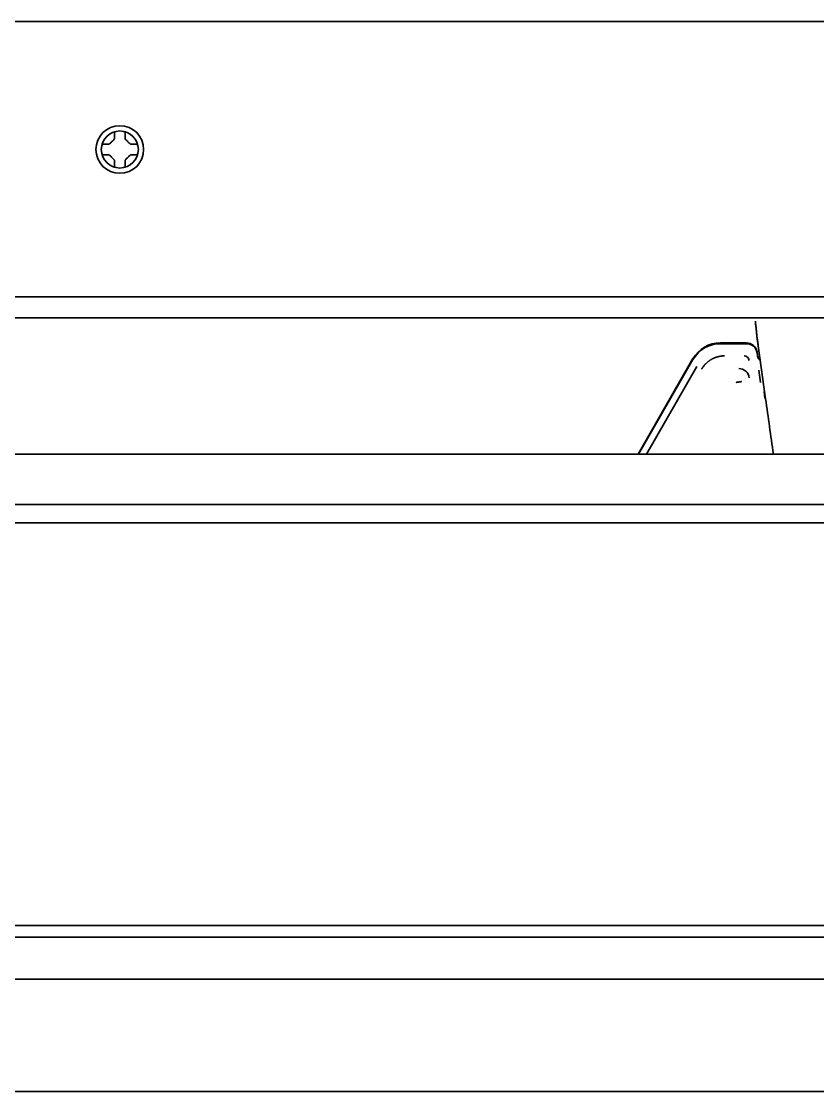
# Model space of a CAD drawing. Header units: inches. Extents: x 786 to 5755, y -850 to 3635.
# Drawn here: x 3916.4 to 3991.6, y 3450.3 to 3551.3 of the extents above; entities that cross this region are included whole.
import ezdxf

# ---------------------------------------------------------------- set-up
doc = ezdxf.new("R2010")
doc.units = ezdxf.units.IN
doc.layers.add('1', color=7, linetype='Continuous', true_color=0xffffff)
doc.layers.add('4', color=7, linetype='Continuous', true_color=0xffffff)

msp = doc.modelspace()

# ---------------------------------------------------------------- linework, layer by layer
at = {"layer": '1', "color": 7, "linetype": 'Continuous', "lineweight": 35}
for p, q in [((3593.79, 3551.32), (4057.69, 3551.32)), ((4053.46, 3525.32), (3598.02, 3525.32)), ((3595.61, 3523.32), (4055.87, 3523.32)), ((3986.03, 3520.68), (3986.73, 3515.67)), ((3974.68, 3510.46), (3979.87, 3519.47)), ((3974.72, 3510.46), (3979.87, 3519.38)), ((3985.92, 3520.1), (3985.96, 3519.8)), ((3985.92, 3520.02), (3985.96, 3519.71)), ((3986.26, 3517.21), (3986.09, 3518.38)), ((3986.6, 3516.35), (3986.64, 3516.35)), ((3456.24, 3465.95), (4195.24, 3465.95)), ((4189.24, 3464.82), (3461.74, 3464.82)), ((3461.74, 3460.88), (4189.24, 3460.88)), ((4189.24, 3450.25), (3462.24, 3450.25))]:
    msp.add_line(p, q, dxfattribs=at)
for radius in [2.25, 1.75]:
    msp.add_circle((3925.74, 3539.22), radius, dxfattribs=at)
for centre, major_axis, ratio, start_param, end_param in [((3986.11, 3520.68), (0.32, -2.25), 0.03458, 3.136727, 4.707523), ((3986.11, 3520.76), (0.32, -2.25), 0.03458, 3.136727, 4.707523), ((3982.47, 3517.96), (-1.5, 2.6), 0.999188, 5.759938, 6.806432), ((3982.47, 3517.88), (-1.5, 2.6), 0.999188, 5.759938, 6.806432), ((3984.93, 3519.96), (-0.342, -0.94), 0.99931, 2.059994, 3.490656), ((3984.93, 3519.88), (-0.342, -0.94), 0.99931, 2.059994, 3.490656), ((3986.45, 3519.87), (-0.171, -0.47), 0.99931, 5.201587, 6.131808), ((3986.45, 3519.78), (-0.171, -0.47), 0.99931, 5.201587, 6.159684), ((3990.23, 3515.67), (13.97, -99.25), 0.03458, 4.707523, 4.760049)]:
    msp.add_ellipse(centre, major_axis=major_axis, ratio=ratio, start_param=start_param, end_param=end_param, dxfattribs=at)
for points, knots in [([(3925.24, 3540.22), (3925.24, 3540.27), (3925.24, 3540.38), (3925.24, 3540.54), (3925.24, 3540.7), (3925.24, 3540.81), (3925.24, 3540.86), (3925.24, 3540.86)], [0, 0, 0, 0, 0.248008, 0.496016, 0.744025, 0.992033, 1, 1, 1, 1]), ([(3926.24, 3540.94), (3926.24, 3540.92), (3926.24, 3540.91), (3926.24, 3540.78), (3926.24, 3540.67), (3926.24, 3540.45), (3926.24, 3540.33), (3926.24, 3540.22)], [0, 0, 0, 0, 0.078208, 0.078208, 0.539104, 0.539104, 1, 1, 1, 1]), ([(3924.02, 3539.72), (3924.04, 3539.72), (3924.05, 3539.72), (3924.18, 3539.72), (3924.29, 3539.72), (3924.51, 3539.72), (3924.62, 3539.72), (3924.74, 3539.72)], [0, 0, 0, 0, 0.069389, 0.069389, 0.534694, 0.534694, 1, 1, 1, 1]), ([(3926.74, 3539.72), (3926.79, 3539.72), (3926.9, 3539.72), (3927.06, 3539.72), (3927.22, 3539.72), (3927.33, 3539.72), (3927.38, 3539.72), (3927.38, 3539.72)], [0, 0, 0, 0, 0.247663, 0.495325, 0.742988, 0.990651, 1, 1, 1, 1]), ([(3924.74, 3538.72), (3924.69, 3538.72), (3924.58, 3538.72), (3924.42, 3538.72), (3924.26, 3538.72), (3924.15, 3538.72), (3924.09, 3538.72), (3924.09, 3538.72)], [0, 0, 0, 0, 0.244933, 0.489866, 0.734799, 0.979732, 1, 1, 1, 1]), ([(3927.46, 3538.72), (3927.44, 3538.72), (3927.43, 3538.72), (3927.3, 3538.72), (3927.19, 3538.72), (3926.97, 3538.72), (3926.86, 3538.72), (3926.74, 3538.72)], [0, 0, 0, 0, 0.072867, 0.072867, 0.536433, 0.536433, 1, 1, 1, 1]), ([(3925.24, 3537.5), (3925.24, 3537.51), (3925.24, 3537.53), (3925.24, 3537.65), (3925.24, 3537.76), (3925.24, 3537.99), (3925.24, 3538.1), (3925.24, 3538.22)], [0, 0, 0, 0, 0.069876, 0.069876, 0.534938, 0.534938, 1, 1, 1, 1]), ([(3926.24, 3538.22), (3926.24, 3538.16), (3926.24, 3538.05), (3926.24, 3537.89), (3926.24, 3537.73), (3926.24, 3537.63), (3926.24, 3537.57), (3926.24, 3537.57)], [0, 0, 0, 0, 0.246624, 0.493249, 0.739873, 0.986497, 1, 1, 1, 1])]:
    msp.add_open_spline(points, degree=3, knots=knots, dxfattribs=at)
for points in [[(3924.74, 3539.72), (3924.76, 3539.74), (3924.81, 3539.79), (3924.88, 3539.86), (3924.95, 3539.93), (3925.03, 3540), (3925.1, 3540.07), (3925.17, 3540.15), (3925.22, 3540.19), (3925.24, 3540.22)], [(3926.24, 3540.22), (3926.27, 3540.19), (3926.32, 3540.14), (3926.39, 3540.07), (3926.46, 3539.99), (3926.53, 3539.92), (3926.6, 3539.85), (3926.67, 3539.79), (3926.72, 3539.74), (3926.74, 3539.72)], [(3925.24, 3538.22), (3925.21, 3538.24), (3925.16, 3538.29), (3925.09, 3538.37), (3925.02, 3538.44), (3924.95, 3538.51), (3924.88, 3538.58), (3924.81, 3538.65), (3924.76, 3538.69), (3924.74, 3538.72)], [(3926.74, 3538.72), (3926.72, 3538.69), (3926.67, 3538.65), (3926.6, 3538.57), (3926.53, 3538.5), (3926.45, 3538.43), (3926.38, 3538.36), (3926.31, 3538.29), (3926.26, 3538.24), (3926.24, 3538.22)]]:
    msp.add_open_spline(points, degree=3, dxfattribs=at)
at = {"layer": '4', "color": 7, "linetype": 'Continuous', "lineweight": 35}
for p, q in [((3982.47, 3520.96), (3984.93, 3520.96)), ((3982.47, 3520.88), (3984.93, 3520.88)), ((3974.68, 3510.46), (3979.87, 3519.47)), ((3974.72, 3510.46), (3979.87, 3519.38)), ((3985.92, 3520.1), (3985.96, 3519.8)), ((3985.92, 3520.02), (3985.96, 3519.71)), ((3975.48, 3510.46), (3980.25, 3518.73)), ((3986.26, 3517.21), (3986.09, 3518.38)), ((4182.99, 3510.46), (3859.9, 3510.46)), ((3468.47, 3505.7), (4183.01, 3505.7)), ((3468.47, 3505.7), (4183.01, 3505.7)), ((4184.87, 3503.95), (3466.61, 3503.95)), ((4184.87, 3503.95), (3466.61, 3503.95))]:
    msp.add_line(p, q, dxfattribs=at)
msp.add_arc((3984.2, 3517.53), 1, 7.9978, 90.0022, dxfattribs=at)
for centre, major_axis, ratio, start_param, end_param in [((3982.47, 3517.96), (-1.5, 2.6), 0.999188, 5.759938, 6.806432), ((3982.47, 3517.88), (-1.5, 2.6), 0.999188, 5.759938, 6.806432), ((3984.93, 3519.96), (-0.342, -0.94), 0.99931, 2.059994, 3.490656), ((3984.93, 3519.88), (-0.342, -0.94), 0.99931, 2.059994, 3.490656), ((3984.69, 3519.23), (0.171, 0.47), 0.99931, 5.201587, 6.632249), ((3986.45, 3519.87), (-0.171, -0.47), 0.99931, 5.201587, 6.131808), ((3986.45, 3519.78), (-0.171, -0.47), 0.99931, 5.201587, 6.159684)]:
    msp.add_ellipse(centre, major_axis=major_axis, ratio=ratio, start_param=start_param, end_param=end_param, dxfattribs=at)
msp.add_open_spline([(3982.85, 3519.73), (3982.52, 3519.73), (3981.89, 3519.56), (3981.32, 3519.23), (3980.85, 3518.76), (3980.69, 3518.48)], degree=2, dxfattribs=at)
for points, knots in [([(3983.94, 3517.23), (3983.95, 3517.23), (3983.95, 3517.23), (3983.97, 3517.23), (3983.98, 3517.23), (3983.99, 3517.23), (3984, 3517.24), (3984.01, 3517.24), (3984.02, 3517.24), (3984.03, 3517.24), (3984.03, 3517.24), (3984.04, 3517.24), (3984.05, 3517.24), (3984.06, 3517.25), (3984.07, 3517.25), (3984.08, 3517.25), (3984.09, 3517.25), (3984.1, 3517.25), (3984.1, 3517.25), (3984.11, 3517.25), (3984.12, 3517.25), (3984.13, 3517.25), (3984.14, 3517.26), (3984.14, 3517.26), (3984.15, 3517.26), (3984.16, 3517.26), (3984.16, 3517.26), (3984.17, 3517.26), (3984.18, 3517.26), (3984.18, 3517.26), (3984.19, 3517.26), (3984.2, 3517.26), (3984.2, 3517.26), (3984.21, 3517.27), (3984.21, 3517.27), (3984.22, 3517.27), (3984.22, 3517.27), (3984.23, 3517.27), (3984.23, 3517.27), (3984.24, 3517.27), (3984.24, 3517.27), (3984.25, 3517.27), (3984.25, 3517.27), (3984.26, 3517.27), (3984.26, 3517.27), (3984.26, 3517.27), (3984.27, 3517.27), (3984.27, 3517.27), (3984.27, 3517.27), (3984.28, 3517.27), (3984.28, 3517.28), (3984.28, 3517.28), (3984.29, 3517.28), (3984.29, 3517.28), (3984.3, 3517.28), (3984.32, 3517.28), (3984.34, 3517.28), (3984.36, 3517.29), (3984.38, 3517.29), (3984.39, 3517.29), (3984.4, 3517.29), (3984.41, 3517.29), (3984.41, 3517.29), (3984.42, 3517.3), (3984.42, 3517.3), (3984.43, 3517.3), (3984.43, 3517.3), (3984.43, 3517.3), (3984.43, 3517.3), (3984.44, 3517.3), (3984.44, 3517.3), (3984.44, 3517.3), (3984.44, 3517.3), (3984.44, 3517.3), (3984.44, 3517.3), (3984.44, 3517.3)], [0, 0, 0, 0, 0.013849, 0.027532, 0.04105, 0.054402, 0.067589, 0.08061, 0.093466, 0.106155, 0.118679, 0.131037, 0.143228, 0.155253, 0.167113, 0.178805, 0.190332, 0.201692, 0.212886, 0.223914, 0.234775, 0.245469, 0.255998, 0.266359, 0.276554, 0.286583, 0.296445, 0.306141, 0.31567, 0.325032, 0.334228, 0.343258, 0.352121, 0.360818, 0.369348, 0.377712, 0.385909, 0.39394, 0.401805, 0.409504, 0.417036, 0.424402, 0.431602, 0.438636, 0.445504, 0.452206, 0.458742, 0.465112, 0.471316, 0.477354, 0.483227, 0.488935, 0.494477, 0.499853, 0.505064, 0.558103, 0.606799, 0.651139, 0.691116, 0.726733, 0.758006, 0.782867, 0.806574, 0.829104, 0.85043, 0.870523, 0.889362, 0.906936, 0.923257, 0.938362, 0.952323, 0.965258, 0.977343, 0.988824, 1, 1, 1, 1]), ([(3986.6, 3516.35), (3986.6, 3516.35), (3986.6, 3516.35), (3986.6, 3516.35), (3986.6, 3516.34), (3986.6, 3516.34), (3986.59, 3516.34), (3986.59, 3516.34), (3986.59, 3516.33), (3986.59, 3516.33), (3986.59, 3516.33), (3986.59, 3516.33), (3986.6, 3516.32), (3986.6, 3516.32), (3986.6, 3516.31), (3986.6, 3516.31), (3986.6, 3516.3), (3986.6, 3516.3), (3986.6, 3516.29), (3986.6, 3516.29), (3986.6, 3516.28), (3986.6, 3516.27), (3986.6, 3516.27), (3986.6, 3516.26), (3986.6, 3516.25), (3986.6, 3516.24), (3986.6, 3516.24), (3986.6, 3516.23), (3986.61, 3516.22), (3986.61, 3516.21), (3986.61, 3516.2), (3986.61, 3516.19), (3986.61, 3516.18), (3986.61, 3516.17), (3986.61, 3516.16), (3986.61, 3516.15), (3986.62, 3516.14), (3986.62, 3516.12), (3986.62, 3516.11), (3986.62, 3516.1), (3986.62, 3516.09), (3986.62, 3516.07), (3986.63, 3516.06), (3986.63, 3516.05), (3986.63, 3516.03), (3986.63, 3516.02), (3986.63, 3516), (3986.64, 3515.99), (3986.64, 3515.97), (3986.64, 3515.96), (3986.64, 3515.94), (3986.64, 3515.92), (3986.65, 3515.91), (3986.65, 3515.89), (3986.65, 3515.87), (3986.65, 3515.86), (3986.66, 3515.84), (3986.66, 3515.82), (3986.66, 3515.8), (3986.66, 3515.78), (3986.67, 3515.76), (3986.67, 3515.75), (3986.67, 3515.75)], [0, 0, 0, 0, 0.015432, 0.030908, 0.04643, 0.061996, 0.077608, 0.093264, 0.108966, 0.124713, 0.140505, 0.156342, 0.172225, 0.188153, 0.204127, 0.220146, 0.236211, 0.252322, 0.268479, 0.284681, 0.300929, 0.317223, 0.333564, 0.34995, 0.366382, 0.382861, 0.399386, 0.415957, 0.432575, 0.449238, 0.465949, 0.482706, 0.499509, 0.516359, 0.533256, 0.5502, 0.56719, 0.584227, 0.601311, 0.618442, 0.63562, 0.652845, 0.670117, 0.687437, 0.704803, 0.722217, 0.739678, 0.757186, 0.774742, 0.792345, 0.809996, 0.827694, 0.84544, 0.863233, 0.881074, 0.898963, 0.916899, 0.934884, 0.952916, 0.970996, 0.989124, 1, 1, 1, 1])]:
    msp.add_open_spline(points, degree=3, knots=knots, dxfattribs=at)

doc.saveas('drawing.dxf')
